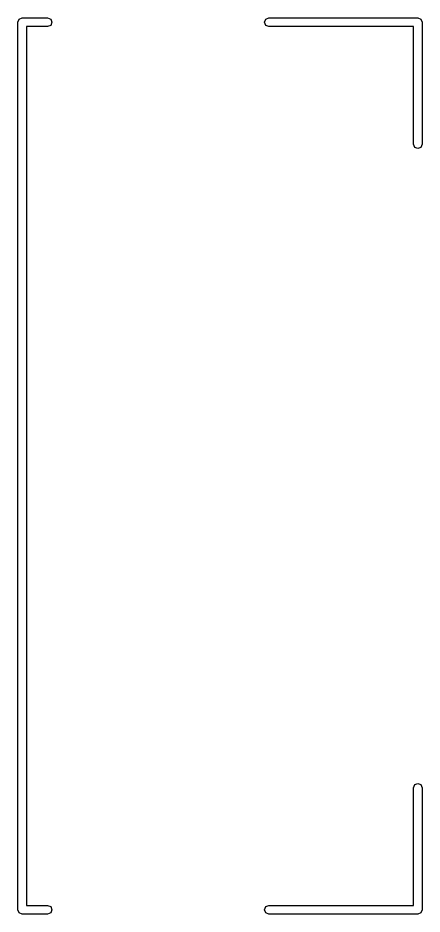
# Model space of a CAD drawing. Extents: x -3.77 to 3.77, y 0.07 to 7.77.
# Drawn here: x -3.7713 to -3.5516, y 0.859 to 1.3457 of the extents above; entities that cross this region are included whole.
import ezdxf

# ---------------------------------------------------------------- set-up
doc = ezdxf.new("R2010")
doc.units = 0
doc.header["$MEASUREMENT"] = 0
doc.layers.add('BLACK', color=7, linetype='CONTINUOUS')

msp = doc.modelspace()

# ---------------------------------------------------------------- linework, layer by layer
at = {"layer": 'BLACK', "linetype": 'CONTINUOUS'}
for p, q in [((-3.77128, 1.34336), (-3.77059, 1.34503)), ((-3.77128, 0.861362), (-3.77128, 1.34336)), ((-3.77059, 1.34503), (-3.76892, 1.34572)), ((-3.76892, 1.34572), (-3.75512, 1.34572)), ((-3.75512, 1.34572), (-3.75345, 1.34503)), ((-3.75345, 1.34503), (-3.75276, 1.34336)), ((-3.75276, 1.34336), (-3.75345, 1.34169)), ((-3.63728, 1.34336), (-3.63659, 1.34503)), ((-3.63659, 1.34169), (-3.63728, 1.34336)), ((-3.63659, 1.34503), (-3.63492, 1.34572)), ((-3.63492, 1.34572), (-3.55392, 1.34572)), ((-3.55392, 1.34572), (-3.55225, 1.34503)), ((-3.55225, 1.34503), (-3.55156, 1.34336)), ((-3.55156, 1.34336), (-3.55156, 1.2771)), ((-3.75512, 1.341), (-3.76656, 1.341)), ((-3.76656, 1.341), (-3.76656, 0.863724)), ((-3.75345, 1.34169), (-3.75512, 1.341)), ((-3.63492, 1.341), (-3.63659, 1.34169)), ((-3.55628, 1.341), (-3.63492, 1.341)), ((-3.55628, 1.2771), (-3.55628, 1.341)), ((-3.55559, 1.27543), (-3.55628, 1.2771)), ((-3.55392, 1.27474), (-3.55559, 1.27543)), ((-3.55225, 1.27543), (-3.55392, 1.27474)), ((-3.55156, 1.2771), (-3.55225, 1.27543)), ((-3.55559, 0.929295), (-3.55392, 0.929987)), ((-3.55392, 0.929987), (-3.55225, 0.929295)), ((-3.55628, 0.927624), (-3.55559, 0.929295)), ((-3.55628, 0.863724), (-3.55628, 0.927624)), ((-3.55225, 0.929295), (-3.55156, 0.927624)), ((-3.55156, 0.927624), (-3.55156, 0.861362)), ((-3.76656, 0.863724), (-3.75512, 0.863724)), ((-3.75512, 0.863724), (-3.75345, 0.863033)), ((-3.75345, 0.863033), (-3.75276, 0.861362)), ((-3.63728, 0.861362), (-3.63659, 0.863033)), ((-3.63659, 0.863033), (-3.63492, 0.863724)), ((-3.63492, 0.863724), (-3.55628, 0.863724)), ((-3.77059, 0.859692), (-3.77128, 0.861362)), ((-3.76892, 0.859), (-3.77059, 0.859692)), ((-3.75512, 0.859), (-3.76892, 0.859)), ((-3.75345, 0.859692), (-3.75512, 0.859)), ((-3.75276, 0.861362), (-3.75345, 0.859692)), ((-3.63659, 0.859692), (-3.63728, 0.861362)), ((-3.63492, 0.859), (-3.63659, 0.859692)), ((-3.55392, 0.859), (-3.63492, 0.859)), ((-3.55225, 0.859692), (-3.55392, 0.859)), ((-3.55156, 0.861362), (-3.55225, 0.859692))]:
    msp.add_line(p, q, dxfattribs=at)

doc.saveas('drawing.dxf')
